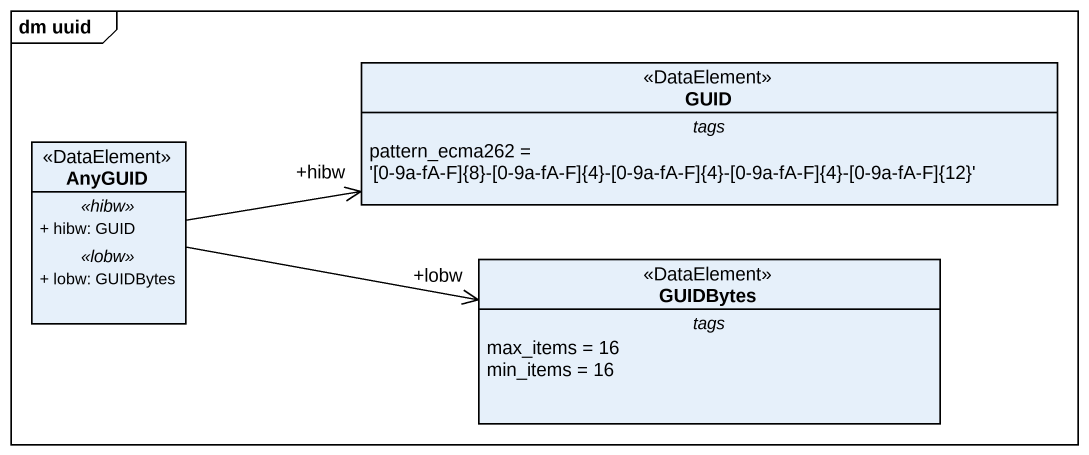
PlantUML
@startuml
mainframe dm uuid
hide circle
hide empty members
skinparam classAttributeIconSize 0
class GUID <<DataElement>> {
  -- tags --
  pattern_ecma262 = '[0-9a-fA-F]{8}-[0-9a-fA-F]{4}-[0-9a-fA-F]{4}-[0-9a-fA-F]{4}-[0-9a-fA-F]{12}'
}
class AnyGUID <<DataElement>> {
  .. <<hibw>> ..
  + hibw: GUID
  .. <<lobw>> ..
  + lobw: GUIDBytes
}
class GUIDBytes <<DataElement>> {
  -- tags --
  max_items = 16
  min_items = 16
}
AnyGUID -right-> "+hibw" GUID
AnyGUID -right-> "+lobw" GUIDBytes
@enduml
